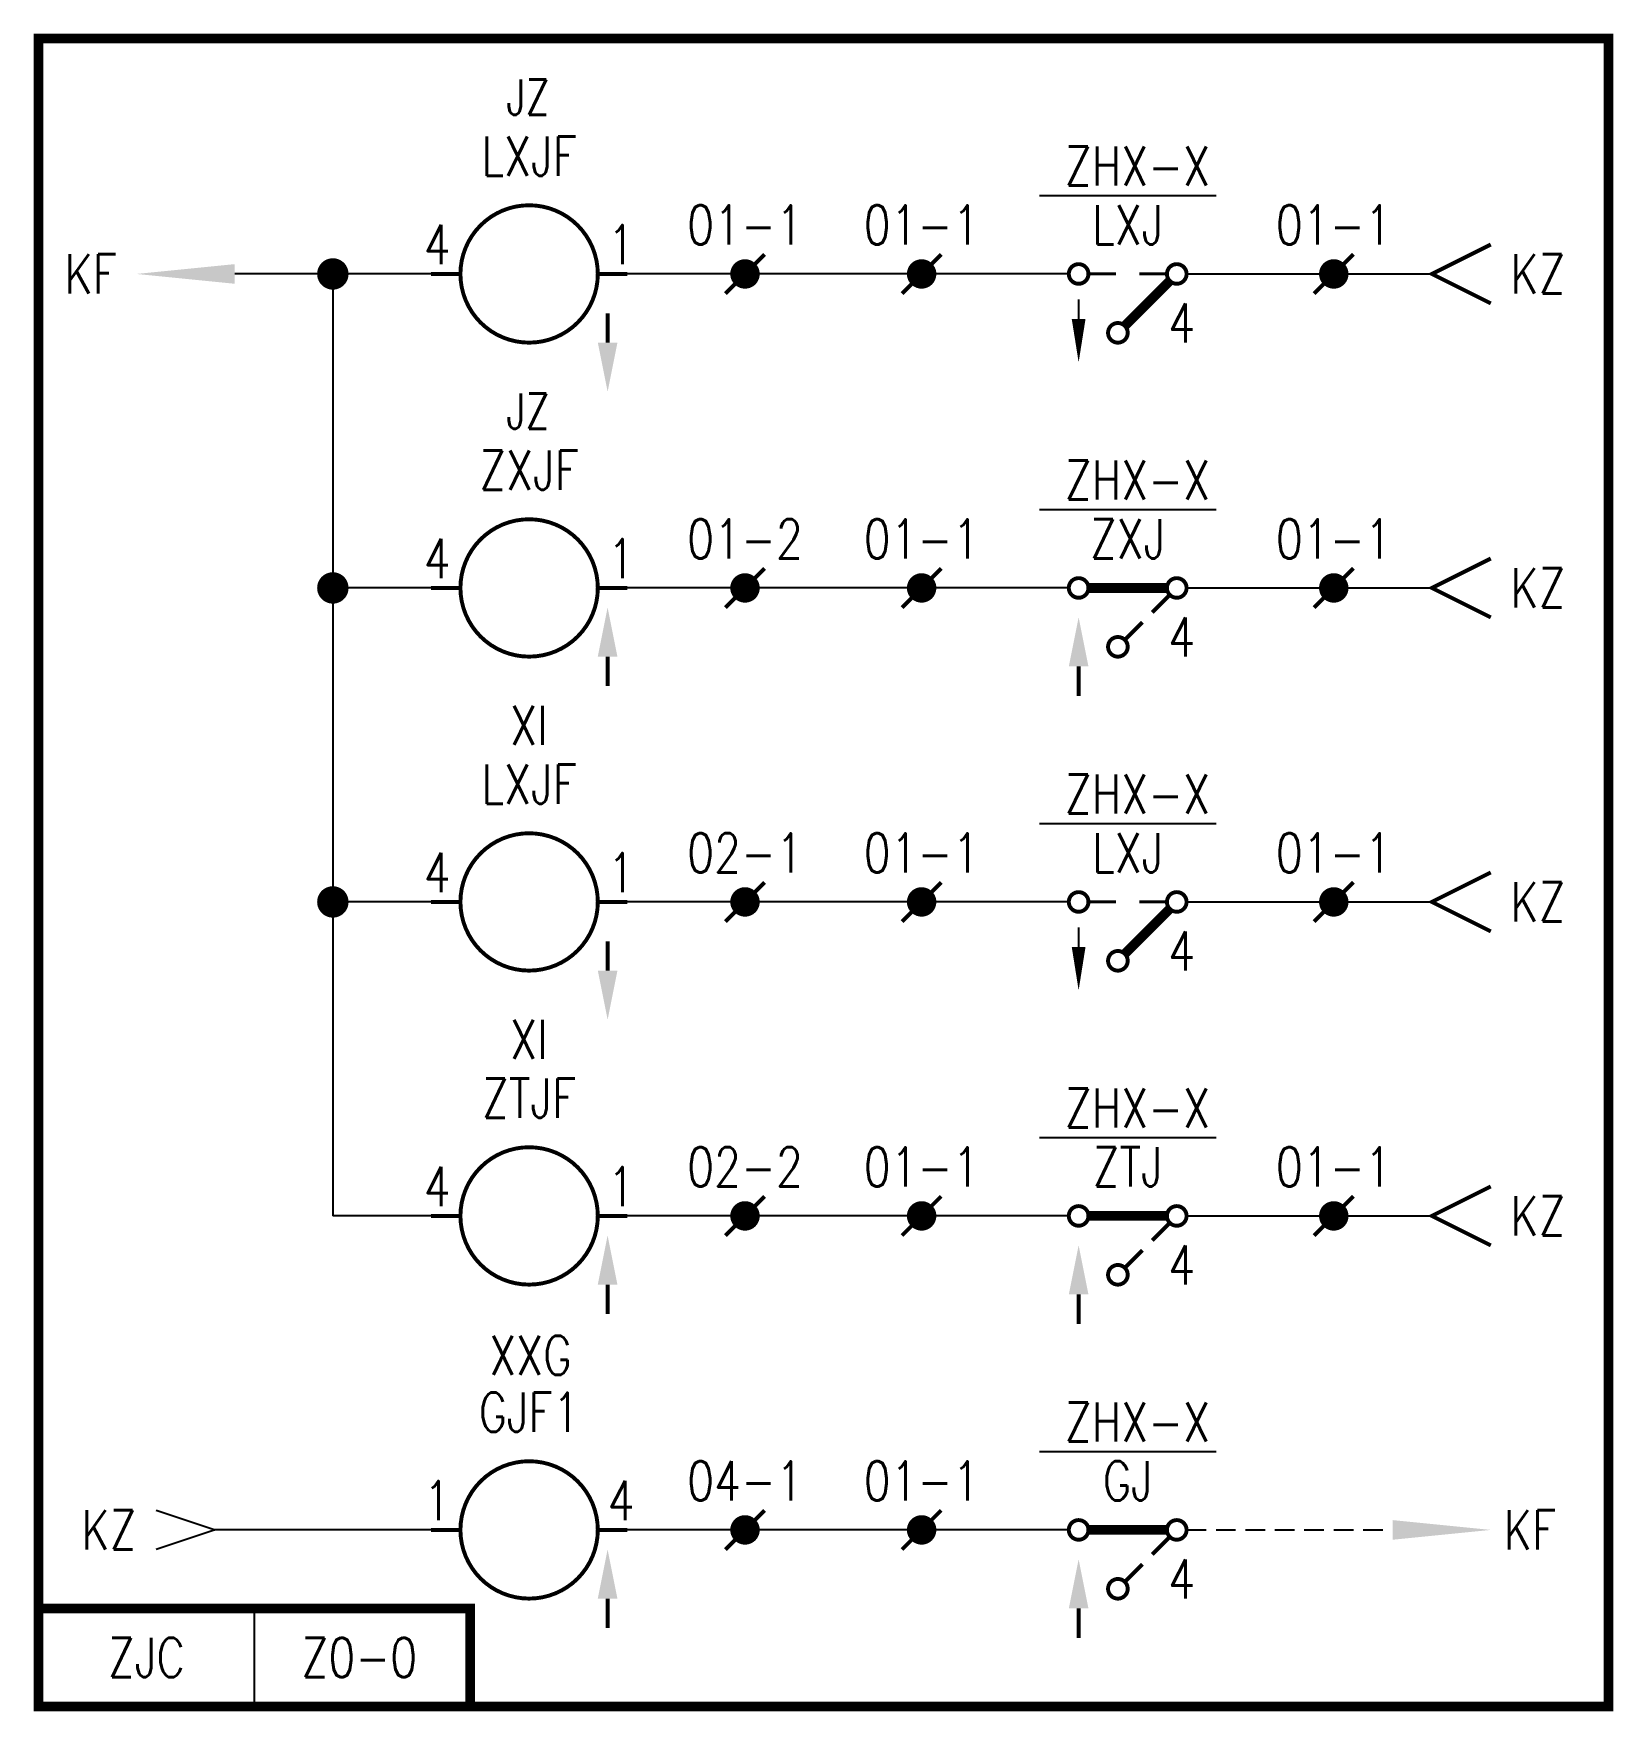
# Model space of a CAD drawing. Header units: millimetres. Extents: x -80.2 to 0.2, y -85.2 to 0.2.
import ezdxf
from ezdxf.enums import TextEntityAlignment as Align

# ---------------------------------------------------------------- set-up
doc = ezdxf.new("R2010")
doc.units = ezdxf.units.MM
doc.linetypes.add('DASHEDX2', pattern=[1.5, 1, -0.5])
doc.layers.add('tie', color=7, linetype='Continuous')
doc.styles.get("Standard").update_dxf_attribs({"font": 'txt.shx', "bigfont": 'hztxt.shx'})

msp = doc.modelspace()

# ---------------------------------------------------------------- linework, layer by layer
at = {"color": 7}
for p, q in [((-29, -8), (-20, -8)), ((-60, -12), (-70, -12)), ((-65, -12), (-65, -60)), ((-41, -12), (-50, -12)), ((-27.5, -12), (-41, -12)), ((-29, -24), (-20, -24)), ((-60, -28), (-65, -28)), ((-41, -28), (-50, -28)), ((-27.5, -28), (-41, -28)), ((-29, -40), (-20, -40)), ((-60, -44), (-65, -44)), ((-41, -44), (-50, -44)), ((-27.5, -44), (-41, -44)), ((-29, -56), (-20, -56)), ((-60, -60), (-65, -60)), ((-41, -60), (-50, -60)), ((-27.5, -60), (-41, -60)), ((-29, -72), (-20, -72)), ((-60, -76), (-71, -76)), ((-41, -76), (-50, -76)), ((-27.5, -76), (-41, -76)), ((-69, -85), (-69, -80))]:
    msp.add_line(p, q, dxfattribs=at)
for points, const_width in [([(-80, -85), (0, -85), (0, 0), (-80, 0), (-80, -85)], 0.5), ([(-45, -13), (-43, -11)], 0.2), ([(-36, -13), (-34, -11)], 0.2), ([(-15, -13), (-13, -11)], 0.2), ([(-6, -10.5), (-9, -12), (-6, -13.5)], 0.2), ([(-58.5, -12), (-60, -12)], 0.2), ([(-51.5, -12), (-50, -12)], 0.2), ([(-26.5, -12), (-25.1, -12)], 0.15), ([(-23.9, -12), (-22.5, -12)], 0.15), ([(-22.354, -12.354), (-24.646, -14.646)], 0.5), ([(-51, -15.5), (-51, -14)], 0.2), ([(-6, -26.5), (-9, -28), (-6, -29.5)], 0.2), ([(-45, -29), (-43, -27)], 0.2), ([(-36, -29), (-34, -27)], 0.2), ([(-15, -29), (-13, -27)], 0.2), ([(-58.5, -28), (-60, -28)], 0.2), ([(-51.5, -28), (-50, -28)], 0.2), ([(-26.5, -28), (-22.5, -28)], 0.5), ([(-23.25, -29.25), (-22.308, -28.308)], 0.2), ([(-24.681, -30.681), (-23.75, -29.75)], 0.2), ([(-51, -31.5), (-51, -33)], 0.2), ([(-27, -32), (-27, -33.5)], 0.2), ([(-6, -42.5), (-9, -44), (-6, -45.5)], 0.2), ([(-45, -45), (-43, -43)], 0.2), ([(-36, -45), (-34, -43)], 0.2), ([(-15, -45), (-13, -43)], 0.2), ([(-58.5, -44), (-60, -44)], 0.2), ([(-51.5, -44), (-50, -44)], 0.2), ([(-26.5, -44), (-25.1, -44)], 0.15), ([(-22.354, -44.354), (-24.646, -46.646)], 0.5), ([(-23.9, -44), (-22.5, -44)], 0.15), ([(-51, -47.5), (-51, -46)], 0.2), ([(-45, -61), (-43, -59)], 0.2), ([(-36, -61), (-34, -59)], 0.2), ([(-15, -61), (-13, -59)], 0.2), ([(-6, -58.5), (-9, -60), (-6, -61.5)], 0.2), ([(-26.5, -60), (-22.5, -60)], 0.5), ([(-58.5, -60), (-60, -60)], 0.2), ([(-51.5, -60), (-50, -60)], 0.2), ([(-23.25, -61.25), (-22.308, -60.308)], 0.2), ([(-24.681, -62.681), (-23.75, -61.75)], 0.2), ([(-51, -63.5), (-51, -65)], 0.2), ([(-27, -64), (-27, -65.5)], 0.2), ([(-45, -77), (-43, -75)], 0.2), ([(-36, -77), (-34, -75)], 0.2), ([(-58.5, -76), (-60, -76)], 0.2), ([(-51.5, -76), (-50, -76)], 0.2), ([(-26.5, -76), (-22.5, -76)], 0.5), ([(-23.25, -77.25), (-22.308, -76.308)], 0.2), ([(-24.681, -78.681), (-23.75, -77.75)], 0.2), ([(-51, -79.5), (-51, -81)], 0.2), ([(-80, -80), (-58, -80), (-58, -85)], 0.5), ([(-80, -80), (-80, -85), (-58, -85)], 0.5), ([(-27, -80), (-27, -81.5)], 0.2)]:
    msp.add_lwpolyline(points, dxfattribs=dict(at, const_width=const_width))
for points, const_width in [([(-58.5, -12, 1), (-51.5, -12, 1)], 0.2), ([(-65.4, -12, 1), (-64.6, -12, 1)], 0.8), ([(-44.375, -12, 1), (-43.625, -12, 1)], 0.75), ([(-35.375, -12, 1), (-34.625, -12, 1)], 0.75), ([(-27.5, -12, 1), (-26.5, -12, 1)], 0.2), ([(-22.5, -12, 1), (-21.5, -12, 1)], 0.2), ([(-14.375, -12, 1), (-13.625, -12, 1)], 0.75), ([(-25.5, -15, 1), (-24.5, -15, 1)], 0.2), ([(-58.5, -28, 1), (-51.5, -28, 1)], 0.2), ([(-65.4, -28, 1), (-64.6, -28, 1)], 0.8), ([(-44.375, -28, 1), (-43.625, -28, 1)], 0.75), ([(-35.375, -28, 1), (-34.625, -28, 1)], 0.75), ([(-14.375, -28, 1), (-13.625, -28, 1)], 0.75), ([(-58.5, -44, 1), (-51.5, -44, 1)], 0.2), ([(-65.4, -44, 1), (-64.6, -44, 1)], 0.8), ([(-44.375, -44, 1), (-43.625, -44, 1)], 0.75), ([(-35.375, -44, 1), (-34.625, -44, 1)], 0.75), ([(-27.5, -44, 1), (-26.5, -44, 1)], 0.2), ([(-22.5, -44, 1), (-21.5, -44, 1)], 0.2), ([(-14.375, -44, 1), (-13.625, -44, 1)], 0.75), ([(-25.5, -47, 1), (-24.5, -47, 1)], 0.2), ([(-58.5, -60, 1), (-51.5, -60, 1)], 0.2), ([(-44.375, -60, 1), (-43.625, -60, 1)], 0.75), ([(-35.375, -60, 1), (-34.625, -60, 1)], 0.75), ([(-14.375, -60, 1), (-13.625, -60, 1)], 0.75), ([(-58.5, -76, 1), (-51.5, -76, 1)], 0.2), ([(-44.375, -76, 1), (-43.625, -76, 1)], 0.75), ([(-35.375, -76, 1), (-34.625, -76, 1)], 0.75)]:
    msp.add_lwpolyline(points, format="xyb", close=True, dxfattribs=dict(at, const_width=const_width))
for points in [[(-21.5, -12), (-9, -12)], [(-27, -13.3), (-27, -14.3)], [(-21.5, -28), (-9, -28)], [(-21.5, -44), (-9, -44)], [(-27, -45.3), (-27, -46.3)], [(-21.5, -60), (-9, -60)], [(-74, -75), (-71, -76), (-74, -77)]]:
    msp.add_lwpolyline(points, dxfattribs=at)
for points in [[(-27, -16.5, 0, 0.7, 0), (-27, -14.3, 0.7, 0.7, 0)], [(-27, -48.5, 0, 0.7, 0), (-27, -46.3, 0.7, 0.7, 0)]]:
    msp.add_lwpolyline(points, format="xyseb", dxfattribs=at)
at = {"color": 7, "const_width": 0.2}
for points in [[(-27, -27.5, 1), (-27, -28.5, 1), (-27, -27.5)], [(-22, -27.5, 1), (-22, -28.5, 1), (-22, -27.5)], [(-25, -30.5, 1), (-25, -31.5, 1), (-25, -30.5)], [(-27, -59.5, 1), (-27, -60.5, 1), (-27, -59.5)], [(-22, -59.5, 1), (-22, -60.5, 1), (-22, -59.5)], [(-25, -62.5, 1), (-25, -63.5, 1), (-25, -62.5)], [(-27, -75.5, 1), (-27, -76.5, 1), (-27, -75.5)], [(-22, -75.5, 1), (-22, -76.5, 1), (-22, -75.5)], [(-25, -78.5, 1), (-25, -79.5, 1), (-25, -78.5)]]:
    msp.add_lwpolyline(points, format="xyb", dxfattribs=at)
at = {"color": 7, "linetype": 'DASHEDX2'}
msp.add_lwpolyline([(-21.5, -76), (-11, -76)], dxfattribs=at)
at = {"color": 7}
for points in [[(-70, -11.5), (-70, -12.5), (-75, -12)], [(-50.5, -15.5), (-51.5, -15.5), (-51, -18)], [(-51.5, -31.5), (-50.5, -31.5), (-51, -29)], [(-26.5, -32), (-27.5, -32), (-27, -29.5)], [(-50.5, -47.5), (-51.5, -47.5), (-51, -50)], [(-51.5, -63.5), (-50.5, -63.5), (-51, -61)], [(-26.5, -64), (-27.5, -64), (-27, -61.5)], [(-11, -75.5), (-11, -76.5), (-6, -76)], [(-51.5, -79.5), (-50.5, -79.5), (-51, -77)], [(-26.5, -80), (-27.5, -80), (-27, -77.5)]]:
    msp.add_solid(points, dxfattribs=at)

# ---------------------------------------------------------------- texts
at = {"color": 3, "width": 0.8}
for s, height, p in [('JZ', 1.8, (-55.052, -2.992)), ('JZ', 1.8, (-55.052, -18.992)), ('XI', 2, (-55, -35)), ('XI', 2, (-55, -51))]:
    msp.add_text(s, height=height, dxfattribs=at).set_placement(p, align=Align.MIDDLE)
at = {"color": 7, "width": 0.8}
for s, p in [('LXJF', (-55, -7)), ('LXJ', (-24.5, -10.5)), ('ZXJF', (-55, -23)), ('ZXJ', (-24.5, -26.5)), ('LXJF', (-55, -39)), ('LXJ', (-24.5, -42.5)), ('ZTJF', (-55, -55)), ('ZTJ', (-24.5, -58.5)), ('GJF1', (-55, -71)), ('GJ', (-24.5, -74.5))]:
    msp.add_text(s, height=2, dxfattribs=at).set_placement(p, align=Align.CENTER)
at = {"color": 6, "width": 0.8}
for p in [(-24, -7.5), (-24, -23.5), (-24, -39.5), (-24, -55.5)]:
    msp.add_text('ZHX-X', height=2, dxfattribs=at).set_placement(p, align=Align.CENTER)
at = {"color": 7, "width": 0.8}
for s, p in [('4', (-59, -11.5)), ('KF', (-76, -13)), ('4', (-21.067, -15.5)), ('4', (-59, -27.5)), ('4', (-21.067, -31.5)), ('4', (-59, -43.5)), ('4', (-21.067, -47.5)), ('4', (-59, -59.5)), ('4', (-21.067, -63.5)), ('1', (-59, -75.5)), ('KF', (-2.667, -77)), ('4', (-21.067, -79.5))]:
    msp.add_text(s, height=2, dxfattribs=at).set_placement(p, align=Align.RIGHT)
for s, p in [('1', (-51, -11.5)), ('1', (-51, -27.5)), ('1', (-51, -43.5)), ('1', (-51, -59.5)), ('4', (-51, -75.5))]:
    msp.add_text(s, height=2, dxfattribs=at).set_placement(p)
at = {"color": 3, "width": 0.8}
msp.add_text('XXG', height=2, dxfattribs=at).set_placement((-54.936, -68.102), align=Align.CENTER)
at = {"color": 5, "width": 0.8}
msp.add_text('ZHX-X', height=2, dxfattribs=at).set_placement((-24, -71.5), align=Align.CENTER)
at = {"color": 7, "width": 0.8}
msp.add_text('KZ', height=2, dxfattribs=at).set_placement((-75, -76), align=Align.MIDDLE_RIGHT)
msp.add_text('ZJC', height=2, dxfattribs=at).set_placement((-74.5, -82.5), align=Align.MIDDLE)
at = {"color": 5, "width": 0.8}
msp.add_text('Z0-0', height=2, dxfattribs=at).set_placement((-63.651, -82.5), align=Align.MIDDLE)
at = {"layer": 'tie', "color": 3, "width": 0.8}
for s, p in [('01-1', (-44, -10.5)), ('01-1', (-35, -10.5)), ('01-2', (-44, -26.5)), ('01-1', (-35, -26.5)), ('02-1', (-44, -42.5)), ('01-1', (-35, -42.5)), ('02-2', (-44, -58.5)), ('01-1', (-35, -58.5)), ('04-1', (-44, -74.5)), ('01-1', (-35, -74.5))]:
    msp.add_text(s, height=2, dxfattribs=at).set_placement(p, align=Align.CENTER)
at = {"layer": 'tie', "color": 1, "width": 0.8}
for p in [(-14, -10.5), (-14, -26.5), (-14, -42.5), (-14, -58.5)]:
    msp.add_text('01-1', height=2, dxfattribs=at).set_placement(p, align=Align.CENTER)
for p in [(-5, -13), (-5, -29), (-5, -45), (-5, -61)]:
    msp.add_text('KZ', height=2, dxfattribs=at).set_placement(p)

doc.saveas('drawing.dxf')
